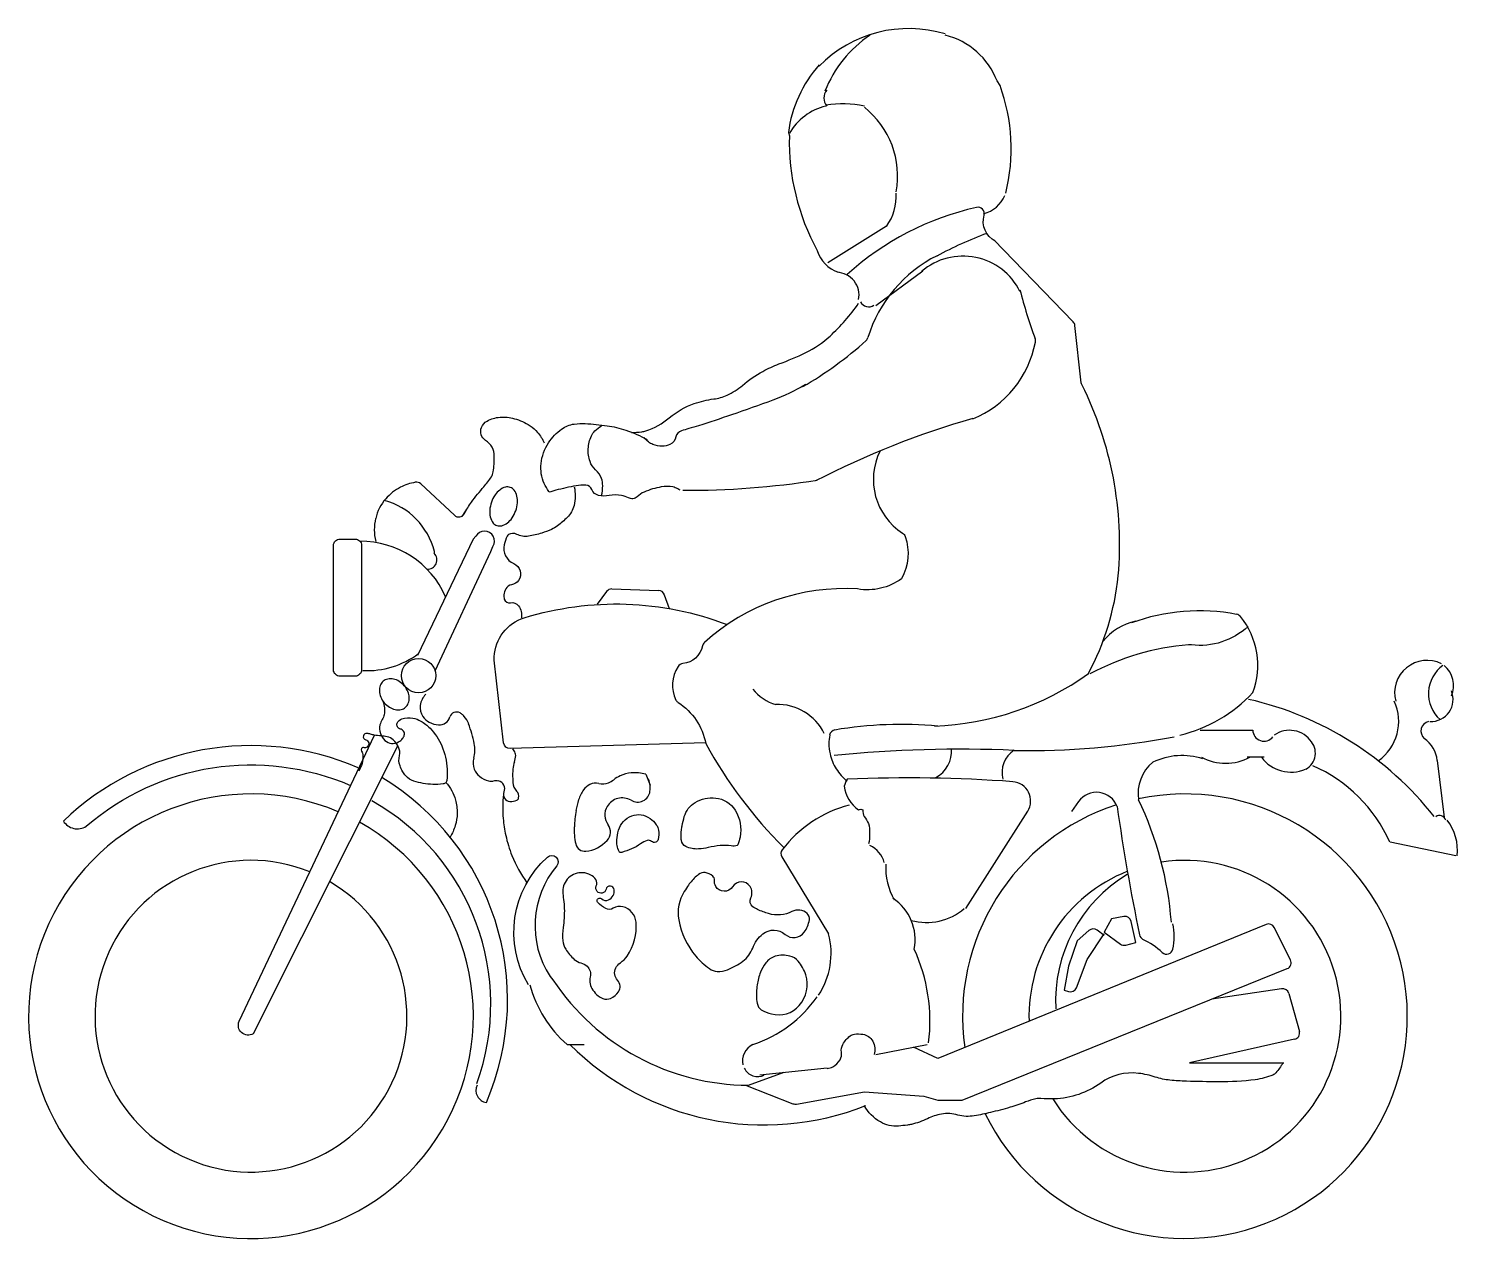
# Model space of a CAD drawing. Extents: x 0 to 1.76, y 0 to 1.49.
import ezdxf

# ---------------------------------------------------------------- set-up
doc = ezdxf.new("R2010")
doc.units = 0
doc.header["$LTSCALE"] = 100
doc.header["$MEASUREMENT"] = 0
doc.layers.add('C-CARRO', color=2, linetype='CONTINUOUS')

msp = doc.modelspace()

# ---------------------------------------------------------------- linework, layer by layer
at = {"layer": 'C-CARRO', "linetype": 'CONTINUOUS'}
for p, q in [((0.4835, 0.9305), (0.5249, 0.8919)), ((0.7127, 0.7977), (0.701, 0.7821)), ((0.7193, 0.8009), (0.7766, 0.7991)), ((0.7838, 0.7938), (0.7898, 0.7768)), ((0.9286, 0.4703), (0.9864, 0.3753)), ((1.5451, 0.3076), (1.4588, 0.2948)), ((1.5538, 0.3019), (1.5669, 0.2551)), ((1.561, 0.2453), (1.4313, 0.2163)), ((1.4313, 0.2163), (1.5476, 0.2163))]:
    msp.add_line(p, q, dxfattribs=at)
for points in [[(1.0376, 1.4842, 0.154586), (0.9819, 1.415, 0.154586)], [(1.2049, 1.2892, 0.14838), (1.1978, 1.422), (1.1942, 1.4277, 0.243576), (1.1302, 1.4842)], [(0.9747, 1.4474, 0.150052), (0.9368, 1.3641), (0.938, 1.3599, 0.13272), (0.9724, 1.2186, 0.250084), (0.9985, 1.1918)], [(0.983, 1.3966, 0.210846), (0.938, 1.3627, 0.210846)], [(1.0697, 1.2907, 0.277578), (1.0305, 1.3952, 0.277578)], [(1.192, 1.2301, -0.360989), (1.1782, 1.2619, 0.561425), (1.1689, 1.2716, 0.129638), (1.0093, 1.1889, 0.129638)], [(1.1169, 0.6317, 0.148298), (1.3067, 0.6965, 0.096634), (1.3436, 0.817, 0.138525), (1.2989, 1.0525, -0.09272), (1.298, 1.0553), (1.2901, 1.1258, 0.165633), (1.288, 1.1304), (1.1901, 1.2317)], [(0.7433, 0.9939, 0.019892), (0.7559, 0.9949, 0.049432), (0.7609, 0.996, 0.094282), (0.7899, 1.012, -0.087854), (0.8208, 1.0296, -0.053567), (0.8447, 1.0353, 0.076321), (0.8613, 1.0401, 0.067642), (0.8802, 1.0521, -0.049592), (0.9053, 1.0694, -0.037206), (0.9251, 1.0785, 0.02258), (0.9582, 1.0925, 0.076424), (0.9882, 1.1129, 0.051625), (1.0234, 1.1533)], [(0.9589, 1.0536, -0.011083), (0.9574, 1.0527, -0.046483), (0.9177, 1.0338, -0.005081), (0.8667, 1.0157, -0.006437), (0.8261, 1.0023, -0.009262), (0.8139, 0.9987, 0.0125), (0.8049, 0.996, 0.264607), (0.7981, 0.9884, -0.227992), (0.7908, 0.9792, -0.114511), (0.7814, 0.9771, -0.092019), (0.7697, 0.9792, -0.0761), (0.7643, 0.9823, -0.064747), (0.7591, 0.9876)], [(0.5373, 0.8939, -0.033629), (0.546, 0.9079, -0.026524), (0.5614, 0.9271, 0.042559), (0.5706, 0.9394, 0.105646), (0.5728, 0.9453, 0.033749), (0.5742, 0.9646, 0.257104), (0.5635, 0.9841, -0.359779), (0.5583, 1.0002, -0.174076), (0.5652, 1.008, -0.10733), (0.5812, 1.0128, -0.087961), (0.5989, 1.011, -0.074084), (0.6182, 1.0023, -0.075175), (0.6276, 0.9941, -0.061681), (0.6358, 0.9813)], [(0.8032, 0.9226, 0.032293), (0.7974, 0.9258, 0.067495), (0.7944, 0.9268, 0.088116), (0.7801, 0.9268, 0.057213), (0.7591, 0.9205, 0.096535), (0.7502, 0.9145, -0.186112), (0.745, 0.9121, -0.135436), (0.7398, 0.9133, 0.07643), (0.7309, 0.9163, 0.095801), (0.716, 0.9161, -0.108619), (0.7028, 0.9163, -0.246722), (0.6945, 0.9235, 0.296628), (0.6869, 0.9289, 0.053159), (0.6752, 0.9282, 0.024149), (0.6499, 0.9226, 0.018418), (0.6452, 0.9211, -0.037563), (0.6429, 0.9205, -0.300491), (0.6413, 0.9212, -0.040935), (0.6358, 0.931, -0.133956), (0.6318, 0.9555, -0.120361), (0.6411, 0.9813, -0.089761), (0.6572, 0.9982, -0.125194), (0.6728, 1.0044, -0.045652), (0.6863, 1.0049, -0.022642), (0.7133, 1.0023, -0.046432), (0.7365, 0.9968, -0.038859), (0.7626, 0.9855)], [(0.7063, 0.9163, 0.066984), (0.7079, 0.9281, 0.086216), (0.7063, 0.9373, 0.125982), (0.6991, 0.9479, -0.129038), (0.6922, 0.9583, -0.097287), (0.69, 0.9739, -0.09376), (0.6939, 0.9897, -0.086567), (0.6982, 0.9959, -0.063526), (0.7063, 1.0023)], [(1.0499, 0.9712, 0.382099), (1.0777, 0.8697, -0.166616), (1.0808, 0.8657, -0.21616), (1.0762, 0.8136, -0.205297), (1.0221, 0.8009, 0.202748), (0.8333, 0.7349, 0.160466), (0.8308, 0.7306, -0.331508), (0.8066, 0.7088, 0.231407), (0.8007, 0.7052, 0.260642), (0.7982, 0.6639, 0.126761), (0.8008, 0.6609, -0.208953), (0.8349, 0.6101, 0.07145), (0.9312, 0.4819)], [(0.6728, 0.9268, -0.107711), (0.6725, 0.904, -0.144338), (0.664, 0.8891, -0.029969), (0.6522, 0.8789, -0.053196), (0.6446, 0.8744, -0.036635), (0.6326, 0.8698, -0.028348), (0.6164, 0.866, -0.166765), (0.6018, 0.8683, 0.257565), (0.5918, 0.8681, 0.163918), (0.5899, 0.866, 0.040575), (0.5865, 0.8555, 0.366548), (0.5982, 0.8322, -0.479464), (0.6041, 0.8115, -0.20413), (0.5953, 0.8061, 0.243688), (0.5883, 0.801, 0.082343), (0.586, 0.7937, 0.11717), (0.5865, 0.7884, 0.373654), (0.5941, 0.784, -0.289331), (0.6041, 0.78, -0.099252), (0.6073, 0.7731, -0.096446), (0.6076, 0.7653)], [(0.5012, 0.7), (0.5698, 0.8471), (0.5724, 0.8534, 1.037448), (0.5513, 0.866), (0.5483, 0.8625), (0.4793, 0.7189)], [(0.5141, 0.7913, 0.301721), (0.4085, 0.8597, 0.301721)], [(0.8347, 0.611), (0.5938, 0.604, -0.390011), (0.5857, 0.611), (0.5742, 0.7129), (0.5742, 0.7171, -0.318086), (0.6112, 0.7653, -0.168632), (0.8613, 0.7569)], [(1.5036, 0.7546, -0.218521), (1.4338, 0.7318), (1.4303, 0.7318, 0.104375), (1.3087, 0.6961, 0.104375)], [(0.4368, 0.6626, -0.069662), (0.4388, 0.6542, -0.071576), (0.4385, 0.6458, -0.104374), (0.436, 0.6397, 0.096181), (0.4332, 0.6332, 0.266822), (0.4393, 0.614, 0.328212), (0.4561, 0.6122, 0.086477), (0.4611, 0.6164, 0.118678), (0.4632, 0.6206, 0.42676), (0.4583, 0.6281, -0.476948), (0.4544, 0.6353, -0.219422), (0.4602, 0.6407, -0.124166), (0.4738, 0.6416, -0.089416), (0.4836, 0.6379, -0.065329), (0.4949, 0.629, -0.094105), (0.5094, 0.6072, -0.083986), (0.516, 0.5787, -0.041796), (0.5157, 0.5648, -0.187232), (0.5143, 0.5619, -0.149681), (0.511, 0.5604, -0.042526), (0.4984, 0.5598, -0.066374), (0.4748, 0.5639, -0.136593), (0.4649, 0.5703, -0.053475), (0.4613, 0.5754, -0.041276), (0.4579, 0.5829, -0.146786), (0.4572, 0.5953, 0.171384), (0.4561, 0.6059, 0.100461), (0.4495, 0.6148, 0.134266), (0.442, 0.6185, 0.030192), (0.4345, 0.6196, -0.027235), (0.4262, 0.6206, -0.026026), (0.4217, 0.6217, 0.027531), (0.4174, 0.6227, 0.958977), (0.4156, 0.6148, -0.622439), (0.4174, 0.6059, -0.249453), (0.4129, 0.6052, 0.425927), (0.4103, 0.6039, 0.192018), (0.4106, 0.6008, -0.103272), (0.4121, 0.5955, -0.084162), (0.4111, 0.5856, -0.084075), (0.4068, 0.5766)], [(0.9811, 0.6227, 0.2931), (0.9212, 0.6584, 0.2931)], [(1.7333, 0.52, 0.172243), (1.5043, 0.6647, 0.172243)], [(0.4551, 0.6079), (0.2769, 0.2522, -0.736818), (0.2596, 0.2676), (0.4264, 0.6206)], [(0.4061, 0.5804, 0.301685), (0.0428, 0.5146, 0.419715), (0.0709, 0.5081, -0.287873), (0.3967, 0.5586)], [(0.553, 0.1886, 0.513624), (0.5644, 0.1675, 0.375353), (0.4353, 0.5683, 0.375353)], [(1.1555, 0.4067), (1.2319, 0.5267, 0.567398), (1.2136, 0.5631, 0.029479), (1.0093, 0.5661, 0.052081), (1.0057, 0.5577, 0.224908), (1.0234, 0.5284, -0.311178), (1.0286, 0.5284, 0.13969), (1.0304, 0.52, -0.040009), (1.0357, 0.5116, -0.101842), (1.0357, 0.4864)], [(0.5146, 0.5623, -0.109729), (0.5263, 0.5405, -0.072993), (0.5284, 0.5242, -0.068358), (0.526, 0.5089, -0.068358), (0.5196, 0.4948)], [(0.5854, 0.5473, 0.046835), (0.5851, 0.5178, 0.033339), (0.5883, 0.4969, 0.041247), (0.5959, 0.472, 0.060567), (0.6144, 0.4385)], [(0.6164, 0.3124, -0.359745), (0.6397, 0.4702, -0.931727), (0.6511, 0.4592, 0.328941), (0.6429, 0.3228), (0.6464, 0.3186, 0.249461), (0.8877, 0.1886), (0.9316, 0.2047)], [(1.1097, 0.2411, 0.139417), (1.0921, 0.3564, 0.303374), (1.0656, 0.4193)], [(1.3651, 0.3648), (1.3596, 0.3908, 0.406662), (1.3505, 0.3969), (1.3352, 0.3941), (1.3264, 0.3774), (1.3462, 0.3628, 0.226482), (1.3529, 0.3616), (1.3651, 0.3648)], [(0.8838, 0.1887), (0.9425, 0.1659, 0.137762), (0.9468, 0.1654), (1.0307, 0.1804), (1.104, 0.1753), (1.1212, 0.1702), (1.1513, 0.1702), (1.5519, 0.3325, 0.438381), (1.556, 0.3434), (1.5359, 0.3833, 0.39143), (1.5258, 0.387), (1.1212, 0.2215), (1.0913, 0.2357)], [(1.3264, 0.3732), (1.3174, 0.3799, 0.351847), (1.3075, 0.3795), (1.2929, 0.3669), (1.2823, 0.3354), (1.277, 0.3061), (1.2821, 0.3043, 0.404424), (1.2921, 0.309), (1.3052, 0.3438), (1.3264, 0.3753)], [(0.9846, 0.2094, 0.112837), (0.9915, 0.2113, 0.141326), (1.0005, 0.2201, 0.164553), (1.0022, 0.2294, -0.162022), (1.004, 0.239, -0.048867), (1.0082, 0.245, -0.05638), (1.0128, 0.2494, -0.129554), (1.0183, 0.2517, -0.074218), (1.0286, 0.2515, -0.227689), (1.0408, 0.243, -0.199558), (1.0427, 0.2264)], [(0.6672, 0.239, 0.298984), (1.0322, 0.1635, 0.298984)], [(1.5466, 0.2159, -0.039651), (1.5381, 0.204, -0.121612), (1.5342, 0.2012, -0.065945), (1.5126, 0.1955, -0.032438), (1.4673, 0.1928, -0.00749), (1.4276, 0.1936, -0.014727), (1.4074, 0.1949, -0.055847), (1.3893, 0.1987, 0.04864), (1.3686, 0.2033, 0.188521), (1.322, 0.1914, -0.148007), (1.2647, 0.1718, -0.030872), (1.2483, 0.1723, 0.078217), (1.2418, 0.1718, 0.039136), (1.2294, 0.168, -0.024867), (1.2101, 0.1614, -0.011746), (1.1859, 0.155, -0.014523), (1.1661, 0.1509, -0.114177), (1.1458, 0.1519, 0.114551), (1.1255, 0.153, 0.071214), (1.1082, 0.1473, -0.062462), (1.0885, 0.1404, -0.019936), (1.0835, 0.1395, -0.009355), (1.0727, 0.1383, -0.159073), (1.0503, 0.1433, -0.128012), (1.0304, 0.1635)]]:
    msp.add_lwpolyline(points, format="xyb", dxfattribs=at)
for points in [[(1.0578, 1.2483), (0.9854, 1.2031)], [(1.1026, 1.1931), (1.0445, 1.1504)], [(0.5002, 0.8471), (0.5002, 0.845)], [(1.4444, 0.6269), (1.5096, 0.6269)], [(1.5236, 0.5934), (1.5025, 0.5934)], [(1.7368, 0.5892), (1.7456, 0.5188)], [(0.7609, 0.5724), (0.7662, 0.5587)], [(1.2946, 0.5388), (1.2858, 0.5263)], [(1.7597, 0.4717), (1.6787, 0.4885)], [(0.664, 0.239), (0.6851, 0.239)], [(1.0445, 0.2264), (1.1079, 0.239)], [(0.9846, 0.2096), (0.9018, 0.2012)]]:
    msp.add_lwpolyline(points, dxfattribs=at)
for points in [[(0.5706, 0.9079, 0.064626), (0.5686, 0.8981, 0.077492), (0.5692, 0.8898, 0.107173), (0.5728, 0.8822, 0.1685), (0.5774, 0.8792, 0.145065), (0.5833, 0.8789, 0.107173), (0.5904, 0.8824, 0.077492), (0.5961, 0.8885, 0.064626), (0.6006, 0.8974, 0.064626), (0.6027, 0.9072, 0.077492), (0.602, 0.9156, 0.107173), (0.5986, 0.9227, 0.145065), (0.5938, 0.9262, 0.145065), (0.5879, 0.9265, 0.107173), (0.5808, 0.923, 0.077492), (0.5751, 0.9169, 0.064626)], [(0.3759, 0.8546, -0.414214), (0.3839, 0.8625), (0.4025, 0.8625, -0.414214), (0.4104, 0.8546), (0.4104, 0.7012, -0.414214), (0.4025, 0.6933), (0.3839, 0.6933, -0.414214), (0.3759, 0.7012)], [(0.4385, 0.6605, 0.077258), (0.4449, 0.655, 0.087023), (0.4518, 0.6522, 0.10568), (0.4595, 0.6522, 0.145094), (0.4645, 0.6549, 0.124133), (0.4681, 0.6599, 0.10568), (0.4692, 0.667, 0.087023), (0.4676, 0.6743, 0.077258), (0.4632, 0.6814, 0.077258), (0.4568, 0.6869, 0.087023), (0.4499, 0.6897, 0.10568), (0.4427, 0.6897, 0.124133), (0.4372, 0.687, 0.124133), (0.4336, 0.682, 0.10568), (0.4325, 0.6749, 0.087023), (0.4341, 0.6676, 0.077258)], [(0.8472, 0.543, -0.231505), (0.8711, 0.528, -0.190532), (0.8772, 0.4948, -0.031678), (0.8746, 0.4853, -0.236723), (0.8736, 0.4843, -0.121838), (0.8663, 0.4838, 0.064307), (0.8525, 0.4843, 0.037746), (0.8381, 0.4819, -0.045255), (0.8261, 0.4801, -0.13055), (0.8103, 0.4833, -0.24346), (0.8049, 0.4906, -0.038788), (0.8045, 0.4955, -0.02442), (0.8049, 0.5032, -0.02734), (0.8058, 0.5088, -0.013638), (0.8085, 0.52, -0.195522), (0.8217, 0.5374, -0.161917)], [(0.7274, 0.5032, -0.238128), (0.7437, 0.5209, -0.253998), (0.7662, 0.5179, -0.078638), (0.7739, 0.5101, -0.116366), (0.7767, 0.5032, -0.099372), (0.7763, 0.4919, -0.255497), (0.7732, 0.4885, -0.26643), (0.768, 0.4895, 0.256163), (0.7626, 0.4906, 0.085739), (0.7545, 0.4865, -0.060995), (0.7433, 0.4801, -0.026355), (0.7315, 0.4759, -0.145154), (0.7292, 0.4759, -0.225156), (0.728, 0.4769, -0.042236), (0.7257, 0.4843, -0.080636), (0.7252, 0.4912, -0.045168)], [(0.6992, 0.4424, 0.130283), (0.6932, 0.448, 0.105069), (0.6834, 0.4508, 0.207904), (0.6658, 0.4445, 0.213114), (0.6587, 0.4277, 0.030293), (0.6595, 0.4176, -0.028239), (0.6605, 0.4067, -0.045224), (0.659, 0.3831, 0.066031), (0.6587, 0.3669, 0.109462), (0.6622, 0.3566, 0.071024), (0.6728, 0.3438, 0.130234), (0.681, 0.3396, -0.137437), (0.6887, 0.3354, -0.26534), (0.6925, 0.3222, 0.217277), (0.6957, 0.3061, 0.061085), (0.7021, 0.2991, 0.084392), (0.708, 0.2956, 0.196592), (0.7176, 0.2958, 0.143687), (0.7274, 0.304, 0.352288), (0.7262, 0.3181, -0.31665), (0.7239, 0.3333, -0.131926), (0.7296, 0.3398, 0.097114), (0.738, 0.348, 0.17354), (0.749, 0.3898, 0.32009), (0.7327, 0.4088, 0.202386), (0.7208, 0.407, -0.269602), (0.7116, 0.4067, -0.070573), (0.7018, 0.414, -0.281267), (0.701, 0.4172, -0.56703), (0.7067, 0.4186, 0.331068), (0.7151, 0.4172, 0.146362), (0.7207, 0.4227, 0.159811), (0.7221, 0.4298, 0.832817), (0.712, 0.4304, -0.606023), (0.701, 0.4277, -0.287959), (0.6999, 0.4345, 0.246211)], [(0.8261, 0.4487, 0.031281), (0.8207, 0.444, 0.028236), (0.8155, 0.4382, 0.021199), (0.8136, 0.4356, 0.007362), (0.8085, 0.4277, 0.186434), (0.8016, 0.3926, 0.132794), (0.8225, 0.348, 0.061936), (0.8394, 0.3325, 0.141128), (0.849, 0.3291, 0.10974), (0.8618, 0.3312, 0.065483), (0.8807, 0.3417, 0.145414), (0.8928, 0.3579, -0.136661), (0.9053, 0.3753, -0.362816), (0.9328, 0.3747, 0.442266), (0.9564, 0.3774, 0.118591), (0.9627, 0.3926, 0.248001), (0.9599, 0.4004, 0.316354), (0.9412, 0.403, -0.195418), (0.9124, 0.4004, -0.028058), (0.8989, 0.4054, -0.059547), (0.893, 0.4088, -0.36133), (0.8904, 0.4198, 0.270965), (0.8895, 0.434, 0.541373), (0.8681, 0.4336, -0.56442), (0.8472, 0.434, -0.158401), (0.8456, 0.4416, 0.237476), (0.8437, 0.4466, 0.156971), (0.8342, 0.4509, 0.196165)], [(0.9582, 0.3249, 0.09702), (0.9489, 0.3417, 0.158867), (0.9388, 0.348, 0.129478), (0.9206, 0.3477, 0.166178), (0.9089, 0.3396, 0.067387), (0.9025, 0.3281, 0.054502), (0.8983, 0.3124, 0.054199), (0.8975, 0.2946, 0.09915), (0.9001, 0.2851, 0.157357), (0.9034, 0.2817, 0.054704), (0.9159, 0.2767, 0.287327), (0.9503, 0.287, 0.263743)]]:
    msp.add_lwpolyline(points, format="xyb", close=True, dxfattribs=at)
msp.add_circle((0.4808, 0.694), 0.0212, dxfattribs=at)
for centre, radius, start, end in [((1.0851, 1.3376), 0.1547, 73.0604, 135.4918), ((0.996, 1.4065), 0.0154, 139.9697, 220.0303), ((1.0028, 1.2622), 0.1372, 78.3301, 98.2605), ((1.0066, 1.2853), 0.0632, 324.1317, 3.5605), ((1.1678, 1.3015), 0.0389, 284.5545, 337.2176), ((1.336, 0.8161), 0.4507, 110.0422, 118.654), ((1.1961, 1.0614), 0.1687, 116.7327, 162.8999), ((1.1521, 1.1329), 0.0786, 26.537, 130.368), ((0.9958, 1.1635), 0.0281, 348.4619, 88.0728), ((1.829, 1.3243), 0.6259, 194.2623, 200.0548), ((1.036, 1.1607), 0.0117, 208.717, 302.6609), ((1.0274, 1.1133), 0.00791, 311.9921, 342.8999), ((0.7177, 1.4573), 0.4708, 300.2239, 311.9921), ((1.1156, 1.1291), 0.128, 292.3552, 349.3618), ((1.2337, 1.1069), 0.00791, 349.3618, 20.0548), ((1.4566, -0.0081), 1.0604, 106.0009, 117.288), ((0.8114, 1.956), 1.0334, 269.7368, 278.9541), ((0.4871, 0.8712), 0.0622, 117.366, 138.8237), ((0.4874, 0.8705), 0.0629, 99.7049, 117.366), ((0.4781, 0.9248), 0.00791, 46.9125, 99.7049), ((0.4827, 0.8751), 0.0563, 138.8237, 166.7646), ((0.4156, 0.8261), 0.0872, 13.9611, 74.6701), ((0.3836, 0.9938), 0.183, 325.6364, 328.9758), ((0.487, 0.874), 0.0608, 166.7646, 193.6447), ((0.5303, 0.8976), 0.00791, 226.9125, 331.9415), ((0.492, 0.8369), 0.0115, 265.4963, 44.661), ((0.719, 0.793), 0.00791, 88.1571, 143.2525), ((0.7764, 0.7912), 0.00791, 19.29, 88.1571), ((1.3807, 0.6909), 0.072, 102.4885, 141.2018), ((1.4439, 0.5292), 0.2447, 79.2418, 110.0981), ((1.4881, 0.7619), 0.00791, 39.23, 79.2418), ((1.4205, 0.7067), 0.0952, 339.3239, 39.23), ((0.4178, 0.8048), 0.1046, 266.9026, 307.0471), ((1.7245, 0.6727), 0.0401, 63.9862, 194.6112), ((1.7691, 0.6718), 0.043, 125.9285, 228.0838), ((1.724, 0.6817), 0.033, 337.2176, 49.0505), ((0.5055, 0.6544), 0.0229, 133.8378, 172.6364), ((0.9375, 0.7132), 0.0572, 218.9581, 253.426), ((1.3773, 0.7965), 0.1809, 283.5579, 316.9749), ((1.7293, 0.6646), 0.0272, 267.2737, 22.7423), ((0.5022, 0.6549), 0.0196, 172.6364, 214.6754), ((1.6295, 0.6376), 0.0599, 305.4592, 24.5931), ((0.5049, 0.6567), 0.0229, 214.6754, 241.581), ((0.5077, 0.6618), 0.0287, 241.581, 265.5576), ((0.5065, 0.6465), 0.0133, 265.5576, 344.5535), ((0.5275, 0.6407), 0.00844, 58.4606, 164.5535), ((0.5142, 0.6191), 0.0338, 51.5627, 58.4606), ((0.526, 0.6339), 0.0148, 41.1432, 51.5627), ((0.5151, 0.6244), 0.0293, 20.1784, 41.1432), ((0.3869, 0.5773), 0.1658, 11.4113, 20.1784), ((1.729, 0.6256), 0.0122, 103.0334, 228.6786), ((1.0453, 0.6101), 0.0585, 169.7286, 180), ((0.9955, 0.6192), 0.00791, 99.72, 169.7286), ((1.0755, 0.152), 0.4818, 84.5597, 99.72), ((1.2346, 1.544), 0.9424, 268.8302, 280.8906), ((1.5233, 0.6269), 0.0138, 180, 322.43), ((1.5548, 0.594), 0.0326, 33.9882, 125.2544), ((0.5115, 0.6025), 0.0388, 344.4722, 11.4113), ((0.5722, 0.5867), 0.0302, 22.7824, 34.6422), ((1.0453, 0.6101), 0.0585, 180, 192.4121), ((1.1478, -0.9316), 1.5348, 87.4754, 95.7718), ((1.101, 0.6008), 0.037, 298.1786, 4.7706), ((1.2328, 0.5743), 0.0326, 122.3712, 194.4916), ((1.5644, 0.5984), 0.0223, 297.569, 45.5673), ((1.7, 0.586), 0.037, 4.9281, 55.4312), ((0.5694, 0.5864), 0.0213, 164.4722, 201.0791), ((0.6301, 0.5761), 0.0331, 159.761, 175.5476), ((0.5747, 0.5965), 0.0259, 339.761, 357.6177), ((0.5938, 0.5957), 0.00679, 357.6177, 22.7824), ((1.0453, 0.6101), 0.0585, 192.4121, 212.2109), ((1.4181, 0.5485), 0.0501, 129.5606, 188.6439), ((1.4222, 0.5136), 0.0818, 71.7016, 116.0818), ((1.4761, 0.6493), 0.0634, 241.8214, 298.1786), ((1.5566, 0.6202), 0.0453, 216.3744, 293.5196), ((1.508, 0.4116), 0.1872, 24.2626, 66.1939), ((0.5697, 0.5865), 0.0217, 201.0791, 230.1944), ((0.5747, 0.5924), 0.0294, 230.1944, 255.0973), ((0.5702, 0.5756), 0.012, 255.0973, 283.3658), ((0.5764, 0.5495), 0.0148, 78.0151, 103.3658), ((0.5775, 0.5547), 0.00956, 335.303, 78.0151), ((0.683, 0.572), 0.0862, 175.5476, 180), ((0.7926, 0.572), 0.1958, 180, 182.9536), ((0.7032, 0.5898), 0.0303, 293.0921, 306.8399), ((0.7503, 0.527), 0.0482, 115.9489, 126.8399), ((0.7456, 0.5366), 0.0375, 93.7839, 115.9489), ((0.7469, 0.5167), 0.0575, 75.9161, 93.7839), ((0.7342, 0.5548), 0.0322, 6.8428, 20.4864), ((1.0453, 0.6101), 0.0585, 212.2109, 232.0098), ((0.2741, 0.2738), 0.2742, 66.8798, 60.8276), ((0.5937, 0.5472), 0.00834, 155.303, 268.7388), ((0.6134, 0.5628), 0.0163, 182.9536, 224.0915), ((0.5949, 0.5449), 0.00937, 348.7921, 44.0915), ((0.7173, 0.5285), 0.0411, 143.2525, 162.3651), ((0.7032, 0.539), 0.0236, 117.9317, 143.2525), ((0.6991, 0.5467), 0.0148, 75.0915, 117.9317), ((0.7078, 0.5791), 0.0187, 255.0915, 293.0921), ((0.7508, 0.5535), 0.0155, 238.8235, 352.4366), ((0.7375, 0.5552), 0.0289, 352.4366, 6.8428), ((1.4258, 0.2738), 0.2742, 206.0271, 102.0606), ((1.3167, 0.5228), 0.0273, 20.9559, 143.974), ((0.2822, 0.2888), 0.2876, 340.051, 60.6172), ((0.594, 0.5601), 0.0213, 268.7388, 291.6444), ((0.6005, 0.5437), 0.00367, 291.6444, 348.7921), ((0.7648, 0.5134), 0.091, 162.3651, 171.0494), ((0.7315, 0.5222), 0.021, 150.2633, 215.5216), ((0.7318, 0.522), 0.0212, 58.8235, 150.2633), ((1.0503, 0.3869), 0.1523, 104.5884, 142.7113), ((1.4258, 0.2738), 0.2742, 107.9473, 188.1354), ((3.931, 0.9006), 2.6148, 188.0906, 191.615), ((0.9829, 0.3565), 0.4275, 4.4861, 25.555), ((0.8693, 0.4969), 0.1967, 171.0494, 176.9517), ((1.7396, 0.5131), 0.00823, 18.9503, 123.4797), ((1.7007, 0.4785), 0.0612, 353.6882, 37.5963), ((0.7473, 0.5034), 0.0746, 176.9517, 184.8016), ((0.7572, 0.5042), 0.0845, 184.8016, 192.1777), ((0.7019, 0.501), 0.0155, 317.7416, 35.5216), ((0.6859, 0.4889), 0.0116, 192.1777, 276.1768), ((0.6827, 0.5184), 0.0413, 276.1768, 317.7416), ((0.9354, 0.4744), 0.00791, 142.7113, 211.2854), ((1.0231, 0.4544), 0.0332, 15.6422, 64.4183), ((0.2741, 0.2738), 0.1923, 67.8041, 59.7421), ((1.1388, 0.4576), 0.082, 177.4686, 209.5229), ((1.4258, 0.2738), 0.1923, 212.0376, 98.6853), ((1.4258, 0.2738), 0.1923, 111.6429, 181.905), ((1.4489, 0.2922), 0.1827, 121.1089, 182.8968), ((1.1075, 0.4598), 0.0704, 254.1342, 311.0221), ((1.3423, 0.3721), 0.0704, 347.1354, 12.9033), ((0.8957, 0.3513), 0.0938, 326.6571, 14.7901), ((1.3775, 0.3757), 0.00791, 191.615, 243.6425), ((1.3267, 0.2732), 0.1065, 48.0168, 63.6425), ((1.4032, 0.3582), 0.00791, 228.0168, 347.1354), ((0.7622, 0.3512), 0.1492, 195.1096, 228.8188), ((1.5462, 0.2998), 0.00791, 15.6422, 98.464), ((0.8454, 0.3861), 0.1546, 287.9277, 325.13), ((1.5593, 0.253), 0.00791, 282.583, 15.6422), ((0.9031, 0.2184), 0.0229, 116.1139, 191.6764), ((0.8989, 0.2175), 0.0182, 205.641, 296.789)]:
    msp.add_arc(centre, radius, start, end, dxfattribs=at)

doc.saveas('drawing.dxf')
